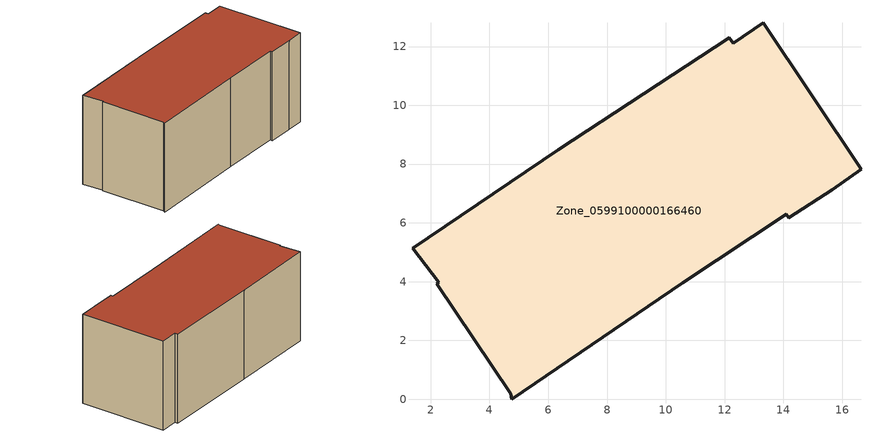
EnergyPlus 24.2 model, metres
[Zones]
Zone_0599100000166460
 floor ground (C_G): 2.2,3.92 2.28,3.97 1.38,5.13 6.34,8.48 12.15,12.3 12.29,12.12 13.31,12.81 16.64,7.82 15.66,7.12 14.18,6.17 14.09,6.3 10.57,3.96 4.76,0 4.72,0.19 z0
 wall outside (C_F): 16.64,7.82 13.31,12.81 12.29,12.12 12.15,12.3 6.34,8.48 1.38,5.13 2.28,3.97 2.2,3.92 4.72,0.19 4.76,0 10.57,3.96 14.09,6.3 14.18,6.17 15.66,7.12 16.64,7.82 z0:6.15
 roof outside (C_R): 2.28,3.97 2.2,3.92 4.72,0.19 4.76,0 10.57,3.96 14.09,6.3 14.18,6.17 15.66,7.12 16.64,7.82 13.31,12.81 12.29,12.12 12.15,12.3 6.34,8.48 1.38,5.13 z6.15
[BUILDING]
Pand.0599100000166460: North Axis=0; Terrain=City; Loads Convergence Tolerance Value=0.04; Temperature Convergence Tolerance Value=0.4; Solar Distribution=FullExterior; Maximum Number of Warmup Days=25; Minimum Number of Warmup Days=1
[Site:Location]
Rotterdam.The.Hague.AP_ZH_NLD Design_Conditions: Latitude=51.96; Longitude=4.45; Time Zone=1; Elevation=-4.5
[SITE:GROUNDTEMPERATURE:BUILDINGSURFACE]
18, 18, 18, 18, 18, 18, 18, 18, 18, 18, 18, 18
[MATERIAL] Thermal Absorptance=0.9; Solar Absorptance=0.7; Visible Absorptance=0.7
Name | Roughness | Thickness | Conductivity | Density | Specific Heat
G.TI.1975-1991 | MediumSmooth | 0.15 | 0.288461 | 540 | 1210
F.TI.1975-1991 | Rough | 0.3 | 0.230769 | 1920 | 840
R.TI.1975-1991 | MediumRough | 0.2 | 0.153846 | 1500 | 1000
[CONSTRUCTION]
C_G: G.TI.1975-1991
C_F: F.TI.1975-1991
C_R: R.TI.1975-1991
[ZONE]
Zone_0599100000166460: Type=1; Multiplier=1; Ceiling Height=Autocalculate; Volume=Autocalculate; Floor Area=autocalculate; Part of Total Floor Area=Yes
[ZONEINFILTRATION:DESIGNFLOWRATE]
Infil_Zone_0599100000166460: Zone or ZoneList or Space or SpaceList=Zone_0599100000166460; Schedule=AlwaysOn; Design Flow Rate Calculation Method=Flow/Area; Flow Rate per Floor Area=0.003; Constant Term Coefficient=1; Temperature Term Coefficient=0; Velocity Term Coefficient=0; Velocity Squared Term Coefficient=0
[HVACTEMPLATE:ZONE:IDEALLOADSAIRSYSTEM]
Zone_0599100000166460: Maximum Heating Supply Air Temperature=50; Minimum Cooling Supply Air Temperature=13; Maximum Heating Supply Air Humidity Ratio=0.0156; Minimum Cooling Supply Air Humidity Ratio=0.0077; Heating Limit=NoLimit; Cooling Limit=NoLimit; Dehumidification Control Type=ConstantSensibleHeatRatio; Cooling Sensible Heat Ratio=0.7; Dehumidification Setpoint=60; Humidification Control Type=None; Humidification Setpoint=30; Outdoor Air Method=None; Outdoor Air Flow Rate per Person=0.00944; Outdoor Air Flow Rate per Zone Floor Area=0; Outdoor Air Flow Rate per Zone=0; Demand Controlled Ventilation Type=None; Outdoor Air Economizer Type=NoEconomizer; Heat Recovery Type=None; Sensible Heat Recovery Effectiveness=0.7; Latent Heat Recovery Effectiveness=0.65
[ZONECONTROL:THERMOSTAT]
ThermostatControl_Zone_0599100000166460: Zone or ZoneList=Zone_0599100000166460; Control Type Schedule=DualSetpointControlType; Control 1=Thermostat_Zone_0599100000166460; Temperature Difference Between Cutout And Setpoint=0
[THERMOSTATSETPOINT:DUALSETPOINT]
Thermostat_Zone_0599100000166460: Heating Setpoint Temperature Schedule=HeatingSetpoint_Zone_0599100000166460; Cooling Setpoint Temperature Schedule=CoolingSetpoint_Zone_0599100000166460
[SCHEDULE:COMPACT]
HeatingSetpoint_Zone_0599100000166460: Through: 12/31, For: AllDays, Until: 24:00, 21
CoolingSetpoint_Zone_0599100000166460: Through: 12/31, For: AllDays, Until: 24:00, 24
DualSetpointControlType: Through: 12/31, For: AllDays, Until: 24:00, 4
AlwaysOn: Through: 12/31, For: AllDays, Until: 24:00, 1
